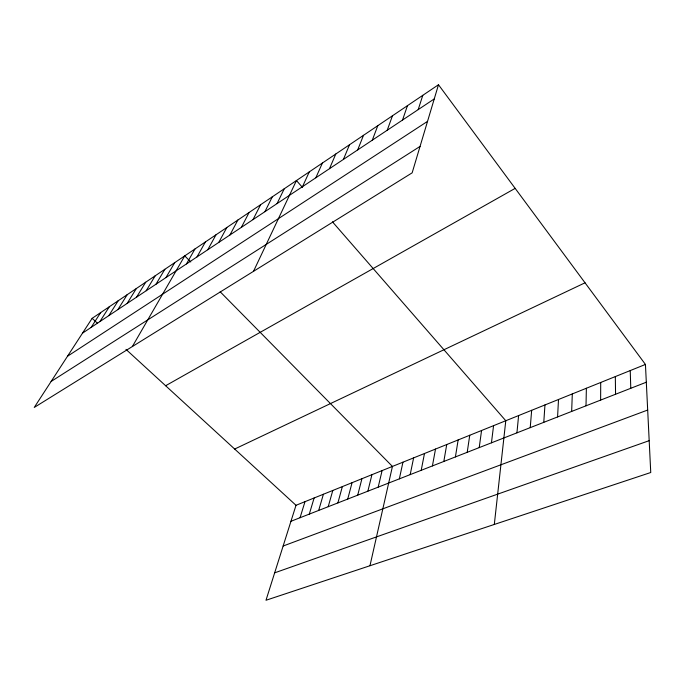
<?xml version="1.0" encoding="UTF-8"?>
<svg xmlns="http://www.w3.org/2000/svg" width="685" height="685" viewBox="0 0 685 685"><rect width="100%" height="100%" fill="white"/><g stroke="black" fill="none" stroke-linecap="round" stroke-linejoin="round"><path stroke-width="1.03" d="M600.634 400.091L600.711 382.47M586.009 405.811L586.377 388.249M571.658 411.428L572.309 393.918M557.581 416.934L558.506 399.483M543.779 422.337L544.96 404.946M530.233 427.645L531.663 410.306M516.935 432.843L518.605 415.564M494.313 524.453L505.787 420.736L332.439 221.82M491.445 442.818L493.568 425.659M479.226 447.605L481.555 430.497M467.213 452.305L469.747 435.258M455.414 456.921L458.145 439.941M443.82 461.459L446.731 444.539M432.415 465.92L435.514 449.06M421.207 470.312L424.477 453.504M410.187 474.628L413.62 457.88M399.346 478.866L402.943 462.187M369.968 565.733L392.436 466.425L220.176 291.776M378.188 487.146L382.102 470.586M367.871 491.179L371.929 474.688M357.716 495.161L361.92 478.729M347.723 499.065L352.064 482.702M337.893 502.918L342.354 486.607M328.209 506.703L332.799 490.46M318.679 510.436L323.397 494.253M309.295 514.11L314.124 497.986M438.486 84.743L412.147 172.843L34.25 407.447L92.132 318.337L438.486 84.743L645.441 364.446L650.75 472.513L265.994 600.257L296.006 505.29L645.441 364.446M300.056 517.723L304.996 501.668M418.201 109.609L422.782 95.335M402.532 120.046L407.447 105.678M387.231 130.227L392.454 115.791M372.289 140.177L377.812 125.663M357.69 149.904L363.495 135.322M343.425 159.408L349.496 144.766M329.476 168.69L335.796 153.997M315.836 177.775L322.404 163.03M302.505 186.662L309.295 171.875M253.501 271.328L296.459 180.532L302.547 187.51M277.057 203.608L284.266 188.752M264.915 211.691L272.313 196.809M253.022 219.611L260.608 204.712M241.368 227.369L249.126 212.453M229.946 234.972L237.875 220.039M218.755 242.43L226.838 227.488M207.778 249.742L216.015 234.784M197.015 256.901L205.397 241.942M186.466 263.93L194.977 248.972M132.359 346.541L184.753 255.865L190.755 261.953M165.95 277.588L174.718 262.638M155.983 284.232L164.871 269.274M146.205 290.74L155.204 275.798M136.598 297.136L145.7 282.203M127.17 303.412L136.375 288.496M117.914 309.577L127.213 294.678M108.821 315.639L118.214 300.749M99.89 321.582L109.369 306.709M91.114 327.43L100.678 312.574M82.491 333.167L434.247 98.923M67.507 356.251L427.534 121.365M51.127 381.459L420.051 146.41M165.624 385.732L515.154 188.375M234.664 449.043L585.033 282.802M290.954 521.285L646.315 382.213M283.136 546.022L647.676 410.041M274.659 572.84L649.183 440.669M92.132 318.337L97.595 323.346M125.971 349.367L296.006 505.29M630.234 370.568L630.782 388.292M615.327 376.579L615.558 394.252"/></g></svg>
